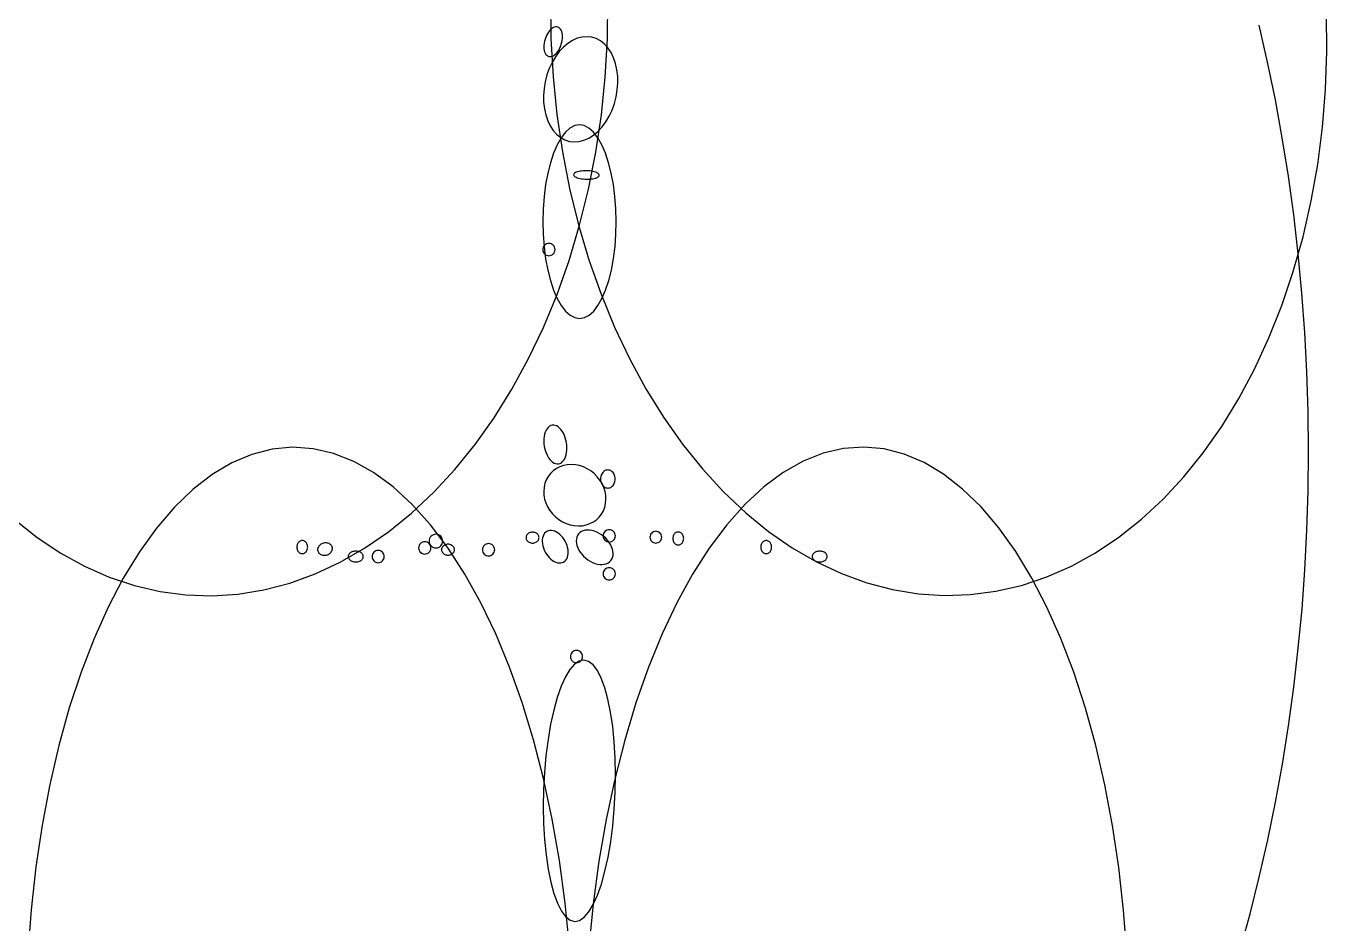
# Model space of a CAD drawing. Extents: x -1 to 217, y -22 to 302.
# Drawn here: x 35.5 to 99.3, y 57.4 to 101.5 of the extents above; entities that cross this region are included whole.
import ezdxf

# ---------------------------------------------------------------- set-up
doc = ezdxf.new("R2010")
doc.units = 0

msp = doc.modelspace()

# ---------------------------------------------------------------- linework, layer by layer
at = {"layer": 'CIRCLES'}
for p, q in [((60.9, 90.697), (60.873, 90.645)), ((60.938, 90.743), (60.9, 90.697)), ((60.983, 90.78), (60.938, 90.743)), ((61.035, 90.808), (60.983, 90.78)), ((61.092, 90.825), (61.035, 90.808)), ((61.151, 90.831), (61.092, 90.825)), ((61.209, 90.825), (61.151, 90.831)), ((61.266, 90.808), (61.209, 90.825)), ((61.318, 90.78), (61.266, 90.808)), ((61.363, 90.743), (61.318, 90.78)), ((61.401, 90.697), (61.363, 90.743)), ((61.428, 90.645), (61.401, 90.697)), ((60.855, 90.589), (60.85, 90.53)), ((60.85, 90.53), (60.855, 90.471)), ((60.873, 90.645), (60.855, 90.589)), ((60.855, 90.471), (60.873, 90.415)), ((60.873, 90.415), (60.9, 90.363)), ((60.9, 90.363), (60.938, 90.317)), ((60.938, 90.317), (60.983, 90.28)), ((60.983, 90.28), (61.035, 90.252)), ((61.035, 90.252), (61.092, 90.235)), ((61.092, 90.235), (61.151, 90.229)), ((61.151, 90.229), (61.209, 90.235)), ((61.209, 90.235), (61.266, 90.252)), ((61.266, 90.252), (61.318, 90.28)), ((61.318, 90.28), (61.363, 90.317)), ((61.363, 90.317), (61.401, 90.363)), ((61.401, 90.363), (61.428, 90.415)), ((61.446, 90.589), (61.428, 90.645)), ((61.428, 90.415), (61.446, 90.471)), ((61.451, 90.53), (61.446, 90.589)), ((61.446, 90.471), (61.451, 90.53)), ((63.864, 76.642), (63.836, 76.59)), ((63.901, 76.688), (63.864, 76.642)), ((63.947, 76.725), (63.901, 76.688)), ((63.999, 76.753), (63.947, 76.725)), ((64.055, 76.77), (63.999, 76.753)), ((64.114, 76.776), (64.055, 76.77)), ((64.173, 76.77), (64.114, 76.776)), ((64.229, 76.753), (64.173, 76.77)), ((64.281, 76.725), (64.229, 76.753)), ((64.327, 76.688), (64.281, 76.725)), ((64.364, 76.642), (64.327, 76.688)), ((64.392, 76.59), (64.364, 76.642)), ((66.24, 76.651), (66.196, 76.615)), ((66.29, 76.678), (66.24, 76.651)), ((66.344, 76.694), (66.29, 76.678)), ((66.4, 76.7), (66.344, 76.694)), ((66.456, 76.694), (66.4, 76.7)), ((66.51, 76.678), (66.456, 76.694)), ((66.56, 76.651), (66.51, 76.678)), ((66.603, 76.615), (66.56, 76.651)), ((54.804, 76.05), (54.777, 75.998)), ((54.842, 76.095), (54.804, 76.05)), ((54.887, 76.133), (54.842, 76.095)), ((54.939, 76.16), (54.887, 76.133)), ((54.996, 76.178), (54.939, 76.16)), ((55.054, 76.183), (54.996, 76.178)), ((55.113, 76.178), (55.054, 76.183)), ((55.17, 76.16), (55.113, 76.178)), ((55.222, 76.133), (55.17, 76.16)), ((55.267, 76.095), (55.222, 76.133)), ((55.305, 76.05), (55.267, 76.095)), ((55.277, 76.286), (55.27, 76.221)), ((55.27, 76.221), (55.277, 76.156)), ((55.296, 76.349), (55.277, 76.286)), ((55.277, 76.156), (55.296, 76.093)), ((55.327, 76.407), (55.296, 76.349)), ((55.296, 76.093), (55.327, 76.035)), ((55.332, 75.998), (55.305, 76.05)), ((55.368, 76.458), (55.327, 76.407)), ((55.327, 76.035), (55.368, 75.985)), ((55.419, 76.499), (55.368, 76.458)), ((55.477, 76.53), (55.419, 76.499)), ((55.54, 76.549), (55.477, 76.53)), ((55.605, 76.556), (55.54, 76.549)), ((55.67, 76.549), (55.605, 76.556)), ((55.733, 76.53), (55.67, 76.549)), ((55.791, 76.499), (55.733, 76.53)), ((55.841, 76.458), (55.791, 76.499)), ((55.883, 76.407), (55.841, 76.458)), ((55.841, 75.985), (55.883, 76.035)), ((55.914, 76.349), (55.883, 76.407)), ((55.883, 76.035), (55.914, 76.093)), ((55.933, 76.286), (55.914, 76.349)), ((55.914, 76.093), (55.933, 76.156)), ((55.94, 76.221), (55.933, 76.286)), ((55.933, 76.156), (55.94, 76.221)), ((57.974, 76.011), (57.937, 75.965)), ((58.02, 76.048), (57.974, 76.011)), ((58.072, 76.076), (58.02, 76.048)), ((58.128, 76.093), (58.072, 76.076)), ((58.187, 76.099), (58.128, 76.093)), ((58.246, 76.093), (58.187, 76.099)), ((58.302, 76.076), (58.246, 76.093)), ((58.354, 76.048), (58.302, 76.076)), ((58.4, 76.011), (58.354, 76.048)), ((58.437, 75.965), (58.4, 76.011)), ((63.819, 76.534), (63.813, 76.475)), ((63.813, 76.475), (63.819, 76.416)), ((63.836, 76.59), (63.819, 76.534)), ((63.819, 76.416), (63.836, 76.36)), ((63.836, 76.36), (63.864, 76.308)), ((63.864, 76.308), (63.901, 76.262)), ((63.901, 76.262), (63.947, 76.225)), ((63.947, 76.225), (63.999, 76.197)), ((63.999, 76.197), (64.055, 76.18)), ((64.055, 76.18), (64.114, 76.174)), ((64.114, 76.174), (64.173, 76.18)), ((64.173, 76.18), (64.229, 76.197)), ((64.229, 76.197), (64.281, 76.225)), ((64.281, 76.225), (64.327, 76.262)), ((64.327, 76.262), (64.364, 76.308)), ((64.364, 76.308), (64.392, 76.36)), ((64.409, 76.534), (64.392, 76.59)), ((64.392, 76.36), (64.409, 76.416)), ((64.415, 76.475), (64.409, 76.534)), ((64.409, 76.416), (64.415, 76.475)), ((66.117, 76.468), (66.112, 76.412)), ((66.112, 76.412), (66.117, 76.355)), ((66.134, 76.522), (66.117, 76.468)), ((66.117, 76.355), (66.134, 76.301)), ((66.16, 76.572), (66.134, 76.522)), ((66.134, 76.301), (66.16, 76.252)), ((66.196, 76.615), (66.16, 76.572)), ((66.16, 76.252), (66.196, 76.208)), ((66.196, 76.208), (66.24, 76.172)), ((66.24, 76.172), (66.29, 76.146)), ((66.29, 76.146), (66.344, 76.129)), ((66.344, 76.129), (66.4, 76.124)), ((66.4, 76.124), (66.456, 76.129)), ((66.456, 76.129), (66.51, 76.146)), ((66.51, 76.146), (66.56, 76.172)), ((66.56, 76.172), (66.603, 76.208)), ((66.639, 76.572), (66.603, 76.615)), ((66.603, 76.208), (66.639, 76.252)), ((66.666, 76.522), (66.639, 76.572)), ((66.639, 76.252), (66.666, 76.301)), ((66.682, 76.468), (66.666, 76.522)), ((66.666, 76.301), (66.682, 76.355)), ((66.688, 76.412), (66.682, 76.468)), ((66.682, 76.355), (66.688, 76.412)), ((52.473, 75.518), (52.468, 75.459)), ((52.468, 75.459), (52.473, 75.4)), ((52.491, 75.574), (52.473, 75.518)), ((52.473, 75.4), (52.491, 75.344)), ((52.518, 75.626), (52.491, 75.574)), ((52.556, 75.672), (52.518, 75.626)), ((52.601, 75.709), (52.556, 75.672)), ((52.653, 75.737), (52.601, 75.709)), ((52.71, 75.754), (52.653, 75.737)), ((52.769, 75.76), (52.71, 75.754)), ((52.827, 75.754), (52.769, 75.76)), ((52.884, 75.737), (52.827, 75.754)), ((52.936, 75.709), (52.884, 75.737)), ((52.981, 75.672), (52.936, 75.709)), ((53.019, 75.626), (52.981, 75.672)), ((53.046, 75.574), (53.019, 75.626)), ((53.064, 75.518), (53.046, 75.574)), ((53.046, 75.344), (53.064, 75.4)), ((53.069, 75.459), (53.064, 75.518)), ((53.064, 75.4), (53.069, 75.459)), ((54.759, 75.941), (54.754, 75.883)), ((54.754, 75.883), (54.759, 75.824)), ((54.777, 75.998), (54.759, 75.941)), ((54.759, 75.824), (54.777, 75.767)), ((54.777, 75.767), (54.804, 75.715)), ((54.804, 75.715), (54.842, 75.67)), ((54.842, 75.67), (54.887, 75.632)), ((54.887, 75.632), (54.939, 75.605)), ((54.939, 75.605), (54.996, 75.587)), ((54.996, 75.587), (55.054, 75.582)), ((55.054, 75.582), (55.113, 75.587)), ((55.113, 75.587), (55.17, 75.605)), ((55.17, 75.605), (55.222, 75.632)), ((55.222, 75.632), (55.267, 75.67)), ((55.267, 75.67), (55.305, 75.715)), ((55.305, 75.715), (55.332, 75.767)), ((55.35, 75.941), (55.332, 75.998)), ((55.332, 75.767), (55.35, 75.824)), ((55.355, 75.883), (55.35, 75.941)), ((55.35, 75.824), (55.355, 75.883)), ((55.368, 75.985), (55.419, 75.943)), ((55.419, 75.943), (55.477, 75.912)), ((55.477, 75.912), (55.54, 75.893)), ((55.54, 75.893), (55.605, 75.886)), ((55.605, 75.886), (55.67, 75.893)), ((55.67, 75.893), (55.733, 75.912)), ((55.733, 75.912), (55.791, 75.943)), ((55.791, 75.943), (55.841, 75.985)), ((57.892, 75.857), (57.886, 75.798)), ((57.886, 75.798), (57.892, 75.739)), ((57.909, 75.913), (57.892, 75.857)), ((57.892, 75.739), (57.909, 75.683)), ((57.937, 75.965), (57.909, 75.913)), ((57.909, 75.683), (57.937, 75.631)), ((57.937, 75.631), (57.974, 75.585)), ((57.974, 75.585), (58.02, 75.548)), ((58.02, 75.548), (58.072, 75.52)), ((58.072, 75.52), (58.128, 75.503)), ((58.128, 75.503), (58.187, 75.497)), ((58.187, 75.497), (58.246, 75.503)), ((58.246, 75.503), (58.302, 75.52)), ((58.302, 75.52), (58.354, 75.548)), ((58.354, 75.548), (58.4, 75.585)), ((58.4, 75.585), (58.437, 75.631)), ((58.465, 75.913), (58.437, 75.965)), ((58.437, 75.631), (58.465, 75.683)), ((58.482, 75.857), (58.465, 75.913)), ((58.465, 75.683), (58.482, 75.739)), ((58.488, 75.798), (58.482, 75.857)), ((58.482, 75.739), (58.488, 75.798)), ((52.491, 75.344), (52.518, 75.292)), ((52.518, 75.292), (52.556, 75.246)), ((52.556, 75.246), (52.601, 75.209)), ((52.601, 75.209), (52.653, 75.181)), ((52.653, 75.181), (52.71, 75.164)), ((52.71, 75.164), (52.769, 75.158)), ((52.769, 75.158), (52.827, 75.164)), ((52.827, 75.164), (52.884, 75.181)), ((52.884, 75.181), (52.936, 75.209)), ((52.936, 75.209), (52.981, 75.246)), ((52.981, 75.246), (53.019, 75.292)), ((53.019, 75.292), (53.046, 75.344)), ((63.836, 74.728), (63.819, 74.671)), ((63.864, 74.78), (63.836, 74.728)), ((63.901, 74.825), (63.864, 74.78)), ((63.947, 74.863), (63.901, 74.825)), ((63.999, 74.89), (63.947, 74.863)), ((64.055, 74.908), (63.999, 74.89)), ((64.114, 74.913), (64.055, 74.908)), ((64.173, 74.908), (64.114, 74.913)), ((64.229, 74.89), (64.173, 74.908)), ((64.281, 74.863), (64.229, 74.89)), ((64.327, 74.825), (64.281, 74.863)), ((64.364, 74.78), (64.327, 74.825)), ((64.392, 74.728), (64.364, 74.78)), ((64.409, 74.671), (64.392, 74.728)), ((63.819, 74.671), (63.813, 74.612)), ((63.813, 74.612), (63.819, 74.554)), ((63.819, 74.554), (63.836, 74.497)), ((63.836, 74.497), (63.864, 74.445)), ((63.864, 74.445), (63.901, 74.4)), ((63.901, 74.4), (63.947, 74.362)), ((63.947, 74.362), (63.999, 74.335)), ((63.999, 74.335), (64.055, 74.317)), ((64.055, 74.317), (64.114, 74.312)), ((64.114, 74.312), (64.173, 74.317)), ((64.173, 74.317), (64.229, 74.335)), ((64.229, 74.335), (64.281, 74.362)), ((64.281, 74.362), (64.327, 74.4)), ((64.327, 74.4), (64.364, 74.445)), ((64.364, 74.445), (64.392, 74.497)), ((64.392, 74.497), (64.409, 74.554)), ((64.415, 74.612), (64.409, 74.671)), ((64.409, 74.554), (64.415, 74.612)), ((62.21, 70.607), (62.204, 70.549)), ((62.204, 70.549), (62.21, 70.49)), ((62.227, 70.664), (62.21, 70.607)), ((62.21, 70.49), (62.227, 70.433)), ((62.255, 70.716), (62.227, 70.664)), ((62.227, 70.433), (62.255, 70.381)), ((62.292, 70.761), (62.255, 70.716)), ((62.255, 70.381), (62.292, 70.336)), ((62.338, 70.799), (62.292, 70.761)), ((62.292, 70.336), (62.338, 70.298)), ((62.39, 70.826), (62.338, 70.799)), ((62.338, 70.298), (62.39, 70.271)), ((62.446, 70.844), (62.39, 70.826)), ((62.39, 70.271), (62.446, 70.253)), ((62.505, 70.849), (62.446, 70.844)), ((62.564, 70.844), (62.505, 70.849)), ((62.62, 70.826), (62.564, 70.844)), ((62.564, 70.253), (62.62, 70.271)), ((62.672, 70.799), (62.62, 70.826)), ((62.62, 70.271), (62.672, 70.298)), ((62.718, 70.761), (62.672, 70.799)), ((62.672, 70.298), (62.718, 70.336)), ((62.755, 70.716), (62.718, 70.761)), ((62.718, 70.336), (62.755, 70.381)), ((62.783, 70.664), (62.755, 70.716)), ((62.755, 70.381), (62.783, 70.433)), ((62.8, 70.607), (62.783, 70.664)), ((62.783, 70.433), (62.8, 70.49)), ((62.806, 70.549), (62.8, 70.607)), ((62.8, 70.49), (62.806, 70.549)), ((62.446, 70.253), (62.505, 70.248)), ((62.505, 70.248), (62.564, 70.253))]:
    msp.add_line(p, q, dxfattribs=at)
at = {"layer": 'ELLIPSES'}
for p, q in [((61.235, 102.756), (61.253, 100.888)), ((64.025, 100.872), (64.044, 102.741)), ((96.434, 99.727), (96.017, 101.552)), ((99.348, 100.254), (99.33, 102.122)), ((60.992, 100.951), (60.96, 100.858)), ((61.031, 101.04), (60.992, 100.951)), ((61.075, 101.125), (61.031, 101.04)), ((61.124, 101.202), (61.075, 101.125)), ((61.177, 101.271), (61.124, 101.202)), ((61.233, 101.332), (61.177, 101.271)), ((61.291, 101.382), (61.233, 101.332)), ((61.351, 101.421), (61.291, 101.382)), ((61.411, 101.448), (61.351, 101.421)), ((61.469, 101.463), (61.411, 101.448)), ((61.526, 101.466), (61.469, 101.463)), ((61.581, 101.456), (61.526, 101.466)), ((61.631, 101.434), (61.581, 101.456)), ((61.677, 101.4), (61.631, 101.434)), ((61.717, 101.354), (61.677, 101.4)), ((61.751, 101.298), (61.717, 101.354)), ((61.779, 101.232), (61.751, 101.298)), ((61.799, 101.158), (61.779, 101.232)), ((61.812, 101.077), (61.799, 101.158)), ((61.817, 100.99), (61.812, 101.077)), ((61.814, 100.898), (61.817, 100.99)), ((62.784, 100.968), (62.545, 100.906)), ((63.021, 100.985), (62.784, 100.968)), ((63.253, 100.959), (63.021, 100.985)), ((63.476, 100.888), (63.253, 100.959)), ((60.906, 100.573), (60.903, 100.482)), ((60.903, 100.482), (60.908, 100.395)), ((60.916, 100.668), (60.906, 100.573)), ((60.908, 100.395), (60.921, 100.313)), ((60.935, 100.763), (60.916, 100.668)), ((60.921, 100.313), (60.942, 100.239)), ((60.96, 100.858), (60.935, 100.763)), ((61.253, 100.888), (61.356, 99.022)), ((61.597, 100.27), (61.646, 100.347)), ((61.646, 100.347), (61.69, 100.431)), ((61.862, 100.473), (61.658, 100.253)), ((61.69, 100.431), (61.728, 100.52)), ((61.728, 100.52), (61.76, 100.613)), ((61.76, 100.613), (61.786, 100.708)), ((61.786, 100.708), (61.804, 100.804)), ((61.804, 100.804), (61.814, 100.898)), ((62.08, 100.657), (61.862, 100.473)), ((62.309, 100.802), (62.08, 100.657)), ((62.545, 100.906), (62.309, 100.802)), ((63.685, 100.775), (63.476, 100.888)), ((63.878, 100.622), (63.685, 100.775)), ((64.051, 100.431), (63.878, 100.622)), ((63.92, 99.005), (64.025, 100.872)), ((64.201, 100.204), (64.051, 100.431)), ((60.942, 100.239), (60.969, 100.173)), ((60.969, 100.173), (61.003, 100.117)), ((61.003, 100.117), (61.044, 100.072)), ((61.044, 100.072), (61.089, 100.038)), ((61.089, 100.038), (61.14, 100.016)), ((61.14, 100.016), (61.194, 100.006)), ((61.308, 99.724), (61.167, 99.423)), ((61.194, 100.006), (61.251, 100.008)), ((61.251, 100.008), (61.31, 100.024)), ((61.472, 100.002), (61.308, 99.724)), ((61.31, 100.024), (61.369, 100.051)), ((61.369, 100.051), (61.429, 100.09)), ((61.429, 100.09), (61.487, 100.14)), ((61.658, 100.253), (61.472, 100.002)), ((61.487, 100.14), (61.543, 100.2)), ((61.543, 100.2), (61.597, 100.27)), ((64.325, 99.947), (64.201, 100.204)), ((64.422, 99.664), (64.325, 99.947)), ((64.489, 99.359), (64.422, 99.664)), ((96.813, 97.88), (96.434, 99.727)), ((99.281, 98.391), (99.348, 100.254)), ((61.052, 99.105), (60.966, 98.774)), ((61.167, 99.423), (61.052, 99.105)), ((61.356, 99.022), (61.543, 97.168)), ((63.73, 97.15), (63.92, 99.005)), ((64.526, 99.038), (64.489, 99.359)), ((64.531, 98.706), (64.526, 99.038)), ((60.91, 98.437), (60.885, 98.1)), ((60.966, 98.774), (60.91, 98.437)), ((64.45, 98.031), (64.506, 98.368)), ((64.506, 98.368), (64.531, 98.706)), ((99.129, 96.542), (99.281, 98.391)), ((60.885, 98.1), (60.89, 97.768)), ((60.89, 97.768), (60.927, 97.447)), ((64.364, 97.701), (64.45, 98.031)), ((97.153, 96.014), (96.813, 97.88)), ((60.927, 97.447), (60.995, 97.142)), ((60.995, 97.142), (61.091, 96.858)), ((61.543, 97.168), (61.815, 95.333)), ((63.456, 95.314), (63.73, 97.15)), ((63.944, 96.803), (64.109, 97.082)), ((64.109, 97.082), (64.249, 97.383)), ((64.249, 97.383), (64.364, 97.701)), ((61.091, 96.858), (61.215, 96.601)), ((61.215, 96.601), (61.365, 96.375)), ((62.184, 96.495), (61.961, 96.295)), ((62.415, 96.617), (62.184, 96.495)), ((62.651, 96.657), (62.415, 96.617)), ((62.886, 96.617), (62.651, 96.657)), ((63.117, 96.496), (62.886, 96.617)), ((63.34, 96.296), (63.117, 96.496)), ((63.554, 96.333), (63.758, 96.552)), ((63.758, 96.552), (63.944, 96.803)), ((98.893, 94.716), (99.129, 96.542)), ((61.365, 96.375), (61.538, 96.184)), ((61.538, 96.184), (61.731, 96.03)), ((61.75, 96.02), (61.554, 95.674)), ((61.731, 96.03), (61.94, 95.917)), ((61.961, 96.295), (61.75, 96.02)), ((61.94, 95.917), (62.163, 95.847)), ((62.163, 95.847), (62.395, 95.82)), ((62.395, 95.82), (62.632, 95.838)), ((62.632, 95.838), (62.871, 95.899)), ((62.871, 95.899), (63.107, 96.004)), ((63.107, 96.004), (63.336, 96.149)), ((63.336, 96.149), (63.554, 96.333)), ((63.552, 96.021), (63.34, 96.296)), ((63.748, 95.676), (63.552, 96.021)), ((97.454, 94.131), (97.153, 96.014)), ((61.378, 95.264), (61.223, 94.797)), ((61.554, 95.674), (61.378, 95.264)), ((61.815, 95.333), (62.169, 93.525)), ((63.099, 93.506), (63.456, 95.314)), ((63.926, 95.266), (63.748, 95.676)), ((64.082, 94.799), (63.926, 95.266)), ((61.223, 94.797), (61.092, 94.28)), ((64.213, 94.282), (64.082, 94.799)), ((98.574, 92.919), (98.893, 94.716)), ((61.092, 94.28), (60.988, 93.722)), ((62.368, 94.234), (62.362, 94.207)), ((62.362, 94.207), (62.367, 94.18)), ((62.367, 94.18), (62.383, 94.154)), ((62.385, 94.26), (62.368, 94.234)), ((62.383, 94.154), (62.409, 94.128)), ((62.412, 94.285), (62.385, 94.26)), ((62.409, 94.128), (62.445, 94.103)), ((62.449, 94.309), (62.412, 94.285)), ((62.445, 94.103), (62.49, 94.08)), ((62.495, 94.33), (62.449, 94.309)), ((62.49, 94.08), (62.544, 94.058)), ((62.55, 94.349), (62.495, 94.33)), ((62.544, 94.058), (62.606, 94.039)), ((62.612, 94.366), (62.55, 94.349)), ((62.606, 94.039), (62.674, 94.023)), ((62.681, 94.379), (62.612, 94.366)), ((62.674, 94.023), (62.748, 94.01)), ((62.755, 94.39), (62.681, 94.379)), ((62.748, 94.01), (62.825, 94)), ((62.833, 94.397), (62.755, 94.39)), ((62.825, 94), (62.906, 93.993)), ((62.914, 94.401), (62.833, 94.397)), ((62.906, 93.993), (62.988, 93.989)), ((62.996, 94.401), (62.914, 94.401)), ((62.988, 93.989), (63.071, 93.99)), ((63.079, 94.397), (62.996, 94.401)), ((63.071, 93.99), (63.151, 93.993)), ((63.159, 94.391), (63.079, 94.397)), ((63.151, 93.993), (63.23, 94)), ((63.237, 94.38), (63.159, 94.391)), ((63.23, 94), (63.304, 94.011)), ((63.311, 94.367), (63.237, 94.38)), ((63.304, 94.011), (63.373, 94.024)), ((63.379, 94.351), (63.311, 94.367)), ((63.373, 94.024), (63.435, 94.041)), ((63.441, 94.332), (63.379, 94.351)), ((63.435, 94.041), (63.49, 94.06)), ((63.495, 94.31), (63.441, 94.332)), ((63.49, 94.06), (63.536, 94.082)), ((63.54, 94.287), (63.495, 94.31)), ((63.536, 94.082), (63.573, 94.105)), ((63.576, 94.262), (63.54, 94.287)), ((63.573, 94.105), (63.6, 94.13)), ((63.602, 94.236), (63.576, 94.262)), ((63.6, 94.13), (63.616, 94.156)), ((63.617, 94.21), (63.602, 94.236)), ((63.616, 94.156), (63.622, 94.183)), ((63.622, 94.183), (63.617, 94.21)), ((64.318, 93.725), (64.213, 94.282)), ((97.715, 92.232), (97.454, 94.131)), ((60.988, 93.722), (60.913, 93.133)), ((62.169, 93.525), (62.603, 91.753)), ((62.66, 91.733), (63.099, 93.506)), ((64.394, 93.136), (64.318, 93.725)), ((60.913, 93.133), (60.868, 92.523)), ((64.44, 92.526), (64.394, 93.136)), ((98.173, 91.161), (98.574, 92.919)), ((60.868, 92.523), (60.853, 91.903)), ((64.456, 91.906), (64.44, 92.526)), ((97.937, 90.32), (97.715, 92.232)), ((60.853, 91.903), (60.869, 91.283)), ((62.143, 90.004), (62.66, 91.733)), ((62.603, 91.753), (63.117, 90.025)), ((64.441, 91.286), (64.456, 91.906)), ((60.869, 91.283), (60.915, 90.673)), ((64.396, 90.676), (64.441, 91.286)), ((97.693, 89.45), (98.173, 91.161)), ((60.915, 90.673), (60.991, 90.084)), ((60.991, 90.084), (61.096, 89.527)), ((64.217, 89.53), (64.321, 90.087)), ((64.321, 90.087), (64.396, 90.676)), ((98.119, 88.397), (97.937, 90.32)), ((61.096, 89.527), (61.227, 89.01)), ((61.548, 88.327), (62.143, 90.004)), ((63.117, 90.025), (63.708, 88.348)), ((64.086, 89.012), (64.217, 89.53)), ((97.134, 87.792), (97.693, 89.45)), ((61.227, 89.01), (61.383, 88.543)), ((63.931, 88.545), (64.086, 89.012)), ((60.88, 86.708), (61.548, 88.327)), ((61.383, 88.543), (61.561, 88.133)), ((63.708, 88.348), (64.372, 86.729)), ((63.755, 88.135), (63.931, 88.545)), ((98.261, 86.465), (98.119, 88.397)), ((61.561, 88.133), (61.757, 87.788)), ((61.757, 87.788), (61.969, 87.513)), ((61.969, 87.513), (62.192, 87.313)), ((63.125, 87.314), (63.348, 87.514)), ((63.348, 87.514), (63.559, 87.789)), ((63.559, 87.789), (63.755, 88.135)), ((96.501, 86.195), (97.134, 87.792)), ((62.192, 87.313), (62.423, 87.192)), ((62.423, 87.192), (62.659, 87.152)), ((62.659, 87.152), (62.894, 87.193)), ((62.894, 87.193), (63.125, 87.314)), ((60.139, 85.155), (60.88, 86.708)), ((64.372, 86.729), (65.108, 85.177)), ((98.363, 84.527), (98.261, 86.465)), ((95.795, 84.667), (96.501, 86.195)), ((59.331, 83.676), (60.139, 85.155)), ((65.108, 85.177), (65.911, 83.698)), ((95.02, 83.214), (95.795, 84.667)), ((98.424, 82.584), (98.363, 84.527)), ((58.458, 82.276), (59.331, 83.676)), ((65.911, 83.698), (66.779, 82.298)), ((94.179, 81.842), (95.02, 83.214)), ((98.445, 80.639), (98.424, 82.584)), ((57.525, 80.962), (58.458, 82.276)), ((61.114, 81.805), (61.059, 81.739)), ((61.175, 81.856), (61.114, 81.805)), ((61.241, 81.891), (61.175, 81.856)), ((61.311, 81.911), (61.241, 81.891)), ((61.384, 81.915), (61.311, 81.911)), ((61.458, 81.902), (61.384, 81.915)), ((61.532, 81.874), (61.458, 81.902)), ((61.605, 81.829), (61.532, 81.874)), ((61.676, 81.77), (61.605, 81.829)), ((61.743, 81.697), (61.676, 81.77)), ((66.779, 82.298), (67.707, 80.984)), ((93.276, 80.558), (94.179, 81.842)), ((60.904, 81.242), (60.901, 81.121)), ((60.901, 81.121), (60.907, 80.997)), ((60.917, 81.359), (60.904, 81.242)), ((60.94, 81.468), (60.917, 81.359)), ((60.971, 81.57), (60.94, 81.468)), ((61.011, 81.66), (60.971, 81.57)), ((61.059, 81.739), (61.011, 81.66)), ((61.806, 81.612), (61.743, 81.697)), ((61.863, 81.515), (61.806, 81.612)), ((61.913, 81.409), (61.863, 81.515)), ((61.955, 81.295), (61.913, 81.409)), ((61.989, 81.176), (61.955, 81.295)), ((62.014, 81.053), (61.989, 81.176)), ((46.565, 80.476), (45.581, 80.061)), ((47.561, 80.731), (46.565, 80.476)), ((48.565, 80.824), (47.561, 80.731)), ((49.571, 80.755), (48.565, 80.824)), ((50.574, 80.524), (49.571, 80.755)), ((51.567, 80.133), (50.574, 80.524)), ((56.535, 79.74), (57.525, 80.962)), ((60.907, 80.997), (60.923, 80.872)), ((60.923, 80.872), (60.948, 80.749)), ((60.948, 80.749), (60.982, 80.63)), ((60.982, 80.63), (61.024, 80.516)), ((61.024, 80.516), (61.074, 80.41)), ((61.997, 80.457), (62.02, 80.566)), ((62.03, 80.928), (62.014, 81.053)), ((62.02, 80.566), (62.033, 80.683)), ((62.036, 80.804), (62.03, 80.928)), ((62.033, 80.683), (62.036, 80.804)), ((67.707, 80.984), (68.692, 79.761)), ((74.613, 80.537), (73.627, 80.145)), ((75.608, 80.769), (74.613, 80.537)), ((76.607, 80.838), (75.608, 80.769)), ((77.604, 80.746), (76.607, 80.838)), ((78.594, 80.491), (77.604, 80.746)), ((79.57, 80.076), (78.594, 80.491)), ((92.315, 79.368), (93.276, 80.558)), ((98.425, 78.695), (98.445, 80.639)), ((45.581, 80.061), (44.617, 79.488)), ((52.545, 79.584), (51.567, 80.133)), ((61.074, 80.41), (61.131, 80.313)), ((61.131, 80.313), (61.194, 80.228)), ((61.194, 80.228), (61.261, 80.155)), ((61.261, 80.155), (61.332, 80.096)), ((61.332, 80.096), (61.405, 80.051)), ((61.405, 80.051), (61.479, 80.023)), ((61.479, 80.023), (61.553, 80.01)), ((61.683, 79.868), (61.515, 79.782)), ((61.553, 80.01), (61.626, 80.014)), ((61.626, 80.014), (61.695, 80.034)), ((61.863, 79.931), (61.683, 79.868)), ((61.695, 80.034), (61.761, 80.07)), ((61.761, 80.07), (61.823, 80.121)), ((61.823, 80.121), (61.877, 80.186)), ((62.054, 79.968), (61.863, 79.931)), ((61.877, 80.186), (61.925, 80.265)), ((61.925, 80.265), (61.966, 80.356)), ((61.966, 80.356), (61.997, 80.457)), ((62.25, 79.98), (62.054, 79.968)), ((62.45, 79.966), (62.25, 79.98)), ((62.649, 79.926), (62.45, 79.966)), ((62.844, 79.861), (62.649, 79.926)), ((63.032, 79.773), (62.844, 79.861)), ((73.627, 80.145), (72.656, 79.594)), ((80.528, 79.502), (79.57, 80.076)), ((44.617, 79.488), (43.676, 78.76)), ((53.503, 78.879), (52.545, 79.584)), ((55.493, 78.615), (56.535, 79.74)), ((61.023, 79.234), (60.955, 79.057)), ((61.114, 79.397), (61.023, 79.234)), ((61.228, 79.545), (61.114, 79.397)), ((61.362, 79.674), (61.228, 79.545)), ((61.515, 79.782), (61.362, 79.674)), ((63.21, 79.663), (63.032, 79.773)), ((63.374, 79.532), (63.21, 79.663)), ((63.522, 79.383), (63.374, 79.532)), ((63.651, 79.218), (63.522, 79.383)), ((63.759, 79.041), (63.651, 79.218)), ((63.691, 79.327), (63.688, 79.269)), ((63.688, 79.269), (63.691, 79.211)), ((63.7, 79.384), (63.691, 79.327)), ((63.691, 79.211), (63.7, 79.154)), ((63.715, 79.439), (63.7, 79.384)), ((63.736, 79.491), (63.715, 79.439)), ((63.762, 79.539), (63.736, 79.491)), ((63.793, 79.583), (63.762, 79.539)), ((63.828, 79.621), (63.793, 79.583)), ((63.867, 79.653), (63.828, 79.621)), ((63.909, 79.679), (63.867, 79.653)), ((63.953, 79.698), (63.909, 79.679)), ((63.999, 79.709), (63.953, 79.698)), ((64.046, 79.713), (63.999, 79.709)), ((64.093, 79.709), (64.046, 79.713)), ((64.139, 79.698), (64.093, 79.709)), ((64.183, 79.679), (64.139, 79.698)), ((64.225, 79.653), (64.183, 79.679)), ((64.264, 79.621), (64.225, 79.653)), ((64.3, 79.583), (64.264, 79.621)), ((64.331, 79.539), (64.3, 79.583)), ((64.357, 79.491), (64.331, 79.539)), ((64.377, 79.439), (64.357, 79.491)), ((64.392, 79.384), (64.377, 79.439)), ((64.402, 79.327), (64.392, 79.384)), ((64.392, 79.154), (64.402, 79.211)), ((64.405, 79.269), (64.402, 79.327)), ((64.402, 79.211), (64.405, 79.269)), ((68.692, 79.761), (69.728, 78.636)), ((72.656, 79.594), (71.705, 78.887)), ((81.462, 78.773), (80.528, 79.502)), ((91.3, 78.277), (92.315, 79.368)), ((43.676, 78.76), (42.765, 77.882)), ((54.436, 78.023), (53.503, 78.879)), ((54.404, 77.592), (55.493, 78.615)), ((60.913, 78.871), (60.896, 78.678)), ((60.896, 78.678), (60.906, 78.481)), ((60.955, 79.057), (60.913, 78.871)), ((63.7, 79.154), (63.715, 79.099)), ((63.715, 79.099), (63.736, 79.047)), ((63.736, 79.047), (63.762, 78.999)), ((63.844, 78.854), (63.759, 79.041)), ((63.762, 78.999), (63.793, 78.955)), ((63.793, 78.955), (63.828, 78.917)), ((63.828, 78.917), (63.867, 78.885)), ((63.905, 78.66), (63.844, 78.854)), ((63.867, 78.885), (63.909, 78.859)), ((63.941, 78.463), (63.905, 78.66)), ((63.909, 78.859), (63.953, 78.841)), ((63.953, 78.841), (63.999, 78.829)), ((63.999, 78.829), (64.046, 78.826)), ((64.046, 78.826), (64.093, 78.829)), ((64.093, 78.829), (64.139, 78.841)), ((64.139, 78.841), (64.183, 78.859)), ((64.183, 78.859), (64.225, 78.885)), ((64.225, 78.885), (64.264, 78.917)), ((64.264, 78.917), (64.3, 78.955)), ((64.3, 78.955), (64.331, 78.999)), ((64.331, 78.999), (64.357, 79.047)), ((64.357, 79.047), (64.377, 79.099)), ((64.377, 79.099), (64.392, 79.154)), ((69.728, 78.636), (70.811, 77.613)), ((71.705, 78.887), (70.779, 78.029)), ((82.368, 77.894), (81.462, 78.773)), ((98.364, 76.752), (98.425, 78.695)), ((55.337, 77.021), (54.436, 78.023)), ((60.906, 78.481), (60.942, 78.284)), ((60.942, 78.284), (61.003, 78.091)), ((61.003, 78.091), (61.088, 77.904)), ((63.891, 77.887), (63.934, 78.073)), ((63.934, 78.073), (63.95, 78.267)), ((63.95, 78.267), (63.941, 78.463)), ((70.779, 78.029), (69.884, 77.024)), ((90.236, 77.29), (91.3, 78.277)), ((34.891, 77.29), (36.004, 76.409)), ((42.765, 77.882), (41.888, 76.858)), ((53.273, 76.677), (54.404, 77.592)), ((61.088, 77.904), (61.196, 77.726)), ((61.196, 77.726), (61.325, 77.562)), ((61.325, 77.562), (61.473, 77.413)), ((61.473, 77.413), (61.637, 77.282)), ((61.637, 77.282), (61.815, 77.171)), ((63.484, 77.271), (63.619, 77.4)), ((63.619, 77.4), (63.733, 77.547)), ((63.733, 77.547), (63.824, 77.711)), ((63.824, 77.711), (63.891, 77.887)), ((70.811, 77.613), (71.937, 76.696)), ((83.239, 76.869), (82.368, 77.894)), ((89.128, 76.41), (90.236, 77.29)), ((41.888, 76.858), (41.05, 75.694)), ((52.104, 75.872), (53.273, 76.677)), ((56.203, 75.877), (55.337, 77.021)), ((60.264, 76.648), (60.224, 76.637)), ((60.305, 76.655), (60.264, 76.648)), ((60.346, 76.657), (60.305, 76.655)), ((60.388, 76.655), (60.346, 76.657)), ((60.429, 76.648), (60.388, 76.655)), ((60.468, 76.637), (60.429, 76.648)), ((60.992, 76.656), (60.94, 76.603)), ((61.052, 76.698), (60.992, 76.656)), ((61.12, 76.726), (61.052, 76.698)), ((61.193, 76.741), (61.12, 76.726)), ((61.271, 76.742), (61.193, 76.741)), ((61.352, 76.73), (61.271, 76.742)), ((61.434, 76.704), (61.352, 76.73)), ((61.518, 76.665), (61.434, 76.704)), ((61.6, 76.614), (61.518, 76.665)), ((61.815, 77.171), (62.003, 77.083)), ((62.003, 77.083), (62.198, 77.019)), ((62.198, 77.019), (62.397, 76.979)), ((62.397, 76.979), (62.597, 76.965)), ((62.597, 76.965), (62.793, 76.977)), ((62.748, 76.687), (62.671, 76.635)), ((62.836, 76.725), (62.748, 76.687)), ((62.793, 76.977), (62.983, 77.014)), ((62.934, 76.75), (62.836, 76.725)), ((63.039, 76.76), (62.934, 76.75)), ((62.983, 77.014), (63.164, 77.076)), ((63.151, 76.755), (63.039, 76.76)), ((63.267, 76.737), (63.151, 76.755)), ((63.164, 77.076), (63.332, 77.162)), ((63.385, 76.704), (63.267, 76.737)), ((63.332, 77.162), (63.484, 77.271)), ((63.503, 76.658), (63.385, 76.704)), ((63.62, 76.599), (63.503, 76.658)), ((67.399, 76.643), (67.367, 76.624)), ((67.432, 76.656), (67.399, 76.643)), ((67.466, 76.664), (67.432, 76.656)), ((67.501, 76.667), (67.466, 76.664)), ((67.535, 76.664), (67.501, 76.667)), ((67.569, 76.656), (67.535, 76.664)), ((67.602, 76.643), (67.569, 76.656)), ((67.634, 76.624), (67.602, 76.643)), ((69.884, 77.024), (69.025, 75.878)), ((71.937, 76.696), (73.099, 75.891)), ((84.071, 75.703), (83.239, 76.869)), ((98.264, 74.814), (98.364, 76.752)), ((36.004, 76.409), (37.156, 75.64)), ((48.786, 76.007), (48.779, 75.966)), ((48.797, 76.047), (48.786, 76.007)), ((48.812, 76.084), (48.797, 76.047)), ((48.832, 76.119), (48.812, 76.084)), ((48.855, 76.15), (48.832, 76.119)), ((48.881, 76.178), (48.855, 76.15)), ((48.91, 76.201), (48.881, 76.178)), ((48.941, 76.219), (48.91, 76.201)), ((48.974, 76.233), (48.941, 76.219)), ((49.008, 76.241), (48.974, 76.233)), ((49.043, 76.244), (49.008, 76.241)), ((49.078, 76.241), (49.043, 76.244)), ((49.112, 76.233), (49.078, 76.241)), ((49.145, 76.219), (49.112, 76.233)), ((49.176, 76.201), (49.145, 76.219)), ((49.205, 76.178), (49.176, 76.201)), ((49.232, 76.15), (49.205, 76.178)), ((49.255, 76.119), (49.232, 76.15)), ((49.274, 76.084), (49.255, 76.119)), ((49.289, 76.047), (49.274, 76.084)), ((49.3, 76.007), (49.289, 76.047)), ((49.307, 75.966), (49.3, 76.007)), ((49.885, 76.005), (49.856, 75.972)), ((49.919, 76.036), (49.885, 76.005)), ((49.956, 76.063), (49.919, 76.036)), ((49.997, 76.086), (49.956, 76.063)), ((50.041, 76.105), (49.997, 76.086)), ((50.087, 76.119), (50.041, 76.105)), ((50.134, 76.128), (50.087, 76.119)), ((50.182, 76.131), (50.134, 76.128)), ((50.229, 76.13), (50.182, 76.131)), ((50.275, 76.123), (50.229, 76.13)), ((50.319, 76.111), (50.275, 76.123)), ((50.36, 76.095), (50.319, 76.111)), ((50.397, 76.074), (50.36, 76.095)), ((50.431, 76.048), (50.397, 76.074)), ((50.46, 76.019), (50.431, 76.048)), ((50.484, 75.986), (50.46, 76.019)), ((56.003, 76.009), (55.972, 75.986)), ((56.038, 76.029), (56.003, 76.009)), ((56.075, 76.044), (56.038, 76.029)), ((56.115, 76.055), (56.075, 76.044)), ((56.156, 76.062), (56.115, 76.055)), ((56.197, 76.064), (56.156, 76.062)), ((56.239, 76.062), (56.197, 76.064)), ((56.28, 76.055), (56.239, 76.062)), ((56.32, 76.044), (56.28, 76.055)), ((56.357, 76.029), (56.32, 76.044)), ((56.392, 76.009), (56.357, 76.029)), ((56.423, 75.986), (56.392, 76.009)), ((60.03, 76.425), (60.027, 76.391)), ((60.027, 76.391), (60.03, 76.356)), ((60.038, 76.459), (60.03, 76.425)), ((60.03, 76.356), (60.038, 76.322)), ((60.052, 76.492), (60.038, 76.459)), ((60.038, 76.322), (60.052, 76.289)), ((60.07, 76.524), (60.052, 76.492)), ((60.052, 76.289), (60.07, 76.257)), ((60.093, 76.553), (60.07, 76.524)), ((60.07, 76.257), (60.093, 76.228)), ((60.121, 76.579), (60.093, 76.553)), ((60.093, 76.228), (60.121, 76.202)), ((60.152, 76.602), (60.121, 76.579)), ((60.121, 76.202), (60.152, 76.179)), ((60.187, 76.621), (60.152, 76.602)), ((60.152, 76.179), (60.187, 76.16)), ((60.224, 76.637), (60.187, 76.621)), ((60.187, 76.16), (60.224, 76.144)), ((60.224, 76.144), (60.264, 76.133)), ((60.264, 76.133), (60.305, 76.126)), ((60.305, 76.126), (60.346, 76.124)), ((60.346, 76.124), (60.388, 76.126)), ((60.388, 76.126), (60.429, 76.133)), ((60.429, 76.133), (60.468, 76.144)), ((60.506, 76.621), (60.468, 76.637)), ((60.468, 76.144), (60.506, 76.16)), ((60.54, 76.602), (60.506, 76.621)), ((60.506, 76.16), (60.54, 76.179)), ((60.572, 76.579), (60.54, 76.602)), ((60.54, 76.179), (60.572, 76.202)), ((60.599, 76.553), (60.572, 76.579)), ((60.572, 76.202), (60.599, 76.228)), ((60.622, 76.524), (60.599, 76.553)), ((60.599, 76.228), (60.622, 76.257)), ((60.641, 76.492), (60.622, 76.524)), ((60.622, 76.257), (60.641, 76.289)), ((60.654, 76.459), (60.641, 76.492)), ((60.641, 76.289), (60.654, 76.322)), ((60.662, 76.425), (60.654, 76.459)), ((60.654, 76.322), (60.662, 76.356)), ((60.665, 76.391), (60.662, 76.425)), ((60.662, 76.356), (60.665, 76.391)), ((60.827, 76.289), (60.825, 76.192)), ((60.825, 76.192), (60.834, 76.091)), ((60.839, 76.38), (60.827, 76.289)), ((60.834, 76.091), (60.853, 75.987)), ((60.863, 76.464), (60.839, 76.38)), ((60.896, 76.539), (60.863, 76.464)), ((60.94, 76.603), (60.896, 76.539)), ((61.68, 76.551), (61.6, 76.614)), ((61.757, 76.478), (61.68, 76.551)), ((61.828, 76.396), (61.757, 76.478)), ((61.893, 76.306), (61.828, 76.396)), ((61.951, 76.21), (61.893, 76.306)), ((62, 76.11), (61.951, 76.21)), ((62.04, 76.006), (62, 76.11)), ((62.07, 75.902), (62.04, 76.006)), ((62.498, 76.318), (62.492, 76.217)), ((62.492, 76.217), (62.501, 76.112)), ((62.519, 76.411), (62.498, 76.318)), ((62.501, 76.112), (62.526, 76.003)), ((62.556, 76.496), (62.519, 76.411)), ((62.607, 76.571), (62.556, 76.496)), ((62.671, 76.635), (62.607, 76.571)), ((63.732, 76.528), (63.62, 76.599)), ((63.839, 76.447), (63.732, 76.528)), ((63.939, 76.357), (63.839, 76.447)), ((64.029, 76.259), (63.939, 76.357)), ((64.108, 76.155), (64.029, 76.259)), ((64.175, 76.048), (64.108, 76.155)), ((64.229, 75.938), (64.175, 76.048)), ((67.236, 76.39), (67.234, 76.348)), ((67.234, 76.348), (67.236, 76.307)), ((67.243, 76.431), (67.236, 76.39)), ((67.236, 76.307), (67.243, 76.266)), ((67.254, 76.47), (67.243, 76.431)), ((67.243, 76.266), (67.254, 76.226)), ((67.27, 76.508), (67.254, 76.47)), ((67.254, 76.226), (67.27, 76.189)), ((67.289, 76.542), (67.27, 76.508)), ((67.27, 76.189), (67.289, 76.154)), ((67.312, 76.574), (67.289, 76.542)), ((67.289, 76.154), (67.312, 76.123)), ((67.338, 76.601), (67.312, 76.574)), ((67.312, 76.123), (67.338, 76.095)), ((67.367, 76.624), (67.338, 76.601)), ((67.338, 76.095), (67.367, 76.072)), ((67.367, 76.072), (67.399, 76.054)), ((67.399, 76.054), (67.432, 76.04)), ((67.432, 76.04), (67.466, 76.032)), ((67.466, 76.032), (67.501, 76.029)), ((67.501, 76.029), (67.535, 76.032)), ((67.535, 76.032), (67.569, 76.04)), ((67.569, 76.04), (67.602, 76.054)), ((67.602, 76.054), (67.634, 76.072)), ((67.663, 76.601), (67.634, 76.624)), ((67.634, 76.072), (67.663, 76.095)), ((67.689, 76.574), (67.663, 76.601)), ((67.663, 76.095), (67.689, 76.123)), ((67.712, 76.542), (67.689, 76.574)), ((67.689, 76.123), (67.712, 76.154)), ((67.731, 76.508), (67.712, 76.542)), ((67.712, 76.154), (67.731, 76.189)), ((67.747, 76.47), (67.731, 76.508)), ((67.731, 76.189), (67.747, 76.226)), ((67.758, 76.431), (67.747, 76.47)), ((67.747, 76.226), (67.758, 76.266)), ((67.765, 76.39), (67.758, 76.431)), ((67.758, 76.266), (67.765, 76.307)), ((67.767, 76.348), (67.765, 76.39)), ((67.765, 76.307), (67.767, 76.348)), ((71.561, 76.007), (71.554, 75.966)), ((71.572, 76.047), (71.561, 76.007)), ((71.588, 76.084), (71.572, 76.047)), ((71.607, 76.119), (71.588, 76.084)), ((71.63, 76.15), (71.607, 76.119)), ((71.656, 76.178), (71.63, 76.15)), ((71.685, 76.201), (71.656, 76.178)), ((71.717, 76.219), (71.685, 76.201)), ((71.75, 76.233), (71.717, 76.219)), ((71.784, 76.241), (71.75, 76.233)), ((71.819, 76.244), (71.784, 76.241)), ((71.853, 76.241), (71.819, 76.244)), ((71.887, 76.233), (71.853, 76.241)), ((71.92, 76.219), (71.887, 76.233)), ((71.952, 76.201), (71.92, 76.219)), ((71.981, 76.178), (71.952, 76.201)), ((72.007, 76.15), (71.981, 76.178)), ((72.03, 76.119), (72.007, 76.15)), ((72.049, 76.084), (72.03, 76.119)), ((72.065, 76.047), (72.049, 76.084)), ((72.076, 76.007), (72.065, 76.047)), ((72.083, 75.966), (72.076, 76.007)), ((87.98, 75.643), (89.128, 76.41)), ((37.156, 75.64), (38.343, 74.986)), ((41.05, 75.694), (40.256, 74.396)), ((48.779, 75.966), (48.777, 75.925)), ((48.777, 75.925), (48.779, 75.883)), ((48.779, 75.883), (48.786, 75.842)), ((48.786, 75.842), (48.797, 75.803)), ((48.797, 75.803), (48.812, 75.765)), ((48.812, 75.765), (48.832, 75.731)), ((48.832, 75.731), (48.855, 75.699)), ((48.855, 75.699), (48.881, 75.672)), ((48.881, 75.672), (48.91, 75.649)), ((48.91, 75.649), (48.941, 75.63)), ((48.941, 75.63), (48.974, 75.617)), ((48.974, 75.617), (49.008, 75.609)), ((49.008, 75.609), (49.043, 75.606)), ((49.043, 75.606), (49.078, 75.609)), ((49.078, 75.609), (49.112, 75.617)), ((49.112, 75.617), (49.145, 75.63)), ((49.145, 75.63), (49.176, 75.649)), ((49.176, 75.649), (49.205, 75.672)), ((49.205, 75.672), (49.232, 75.699)), ((49.232, 75.699), (49.255, 75.731)), ((49.255, 75.731), (49.274, 75.765)), ((49.274, 75.765), (49.289, 75.803)), ((49.289, 75.803), (49.3, 75.842)), ((49.3, 75.842), (49.307, 75.883)), ((49.31, 75.925), (49.307, 75.966)), ((49.307, 75.883), (49.31, 75.925)), ((49.802, 75.858), (49.796, 75.818)), ((49.796, 75.818), (49.796, 75.779)), ((49.796, 75.779), (49.802, 75.74)), ((49.814, 75.897), (49.802, 75.858)), ((49.802, 75.74), (49.815, 75.702)), ((49.832, 75.935), (49.814, 75.897)), ((49.815, 75.702), (49.833, 75.667)), ((49.856, 75.972), (49.832, 75.935)), ((49.833, 75.667), (49.857, 75.635)), ((49.857, 75.635), (49.886, 75.605)), ((49.886, 75.605), (49.919, 75.58)), ((49.919, 75.58), (49.957, 75.559)), ((49.957, 75.559), (49.998, 75.542)), ((49.998, 75.542), (50.042, 75.53)), ((50.042, 75.53), (50.088, 75.524)), ((50.088, 75.524), (50.135, 75.522)), ((50.135, 75.522), (50.183, 75.526)), ((50.183, 75.526), (50.23, 75.535)), ((50.23, 75.535), (50.276, 75.549)), ((50.276, 75.549), (50.32, 75.567)), ((50.32, 75.567), (50.361, 75.59)), ((50.361, 75.59), (50.398, 75.618)), ((50.398, 75.618), (50.432, 75.648)), ((50.432, 75.648), (50.461, 75.682)), ((50.461, 75.682), (50.484, 75.718)), ((50.502, 75.951), (50.484, 75.986)), ((50.484, 75.718), (50.502, 75.756)), ((50.514, 75.914), (50.502, 75.951)), ((50.502, 75.756), (50.515, 75.796)), ((50.521, 75.875), (50.514, 75.914)), ((50.515, 75.796), (50.521, 75.835)), ((50.521, 75.835), (50.521, 75.875)), ((50.903, 75.181), (52.104, 75.872)), ((51.3, 75.494), (51.297, 75.459)), ((51.297, 75.459), (51.3, 75.425)), ((51.309, 75.528), (51.3, 75.494)), ((51.3, 75.425), (51.309, 75.39)), ((51.325, 75.561), (51.309, 75.528)), ((51.309, 75.39), (51.325, 75.358)), ((51.346, 75.592), (51.325, 75.561)), ((51.373, 75.621), (51.346, 75.592)), ((51.405, 75.647), (51.373, 75.621)), ((51.442, 75.67), (51.405, 75.647)), ((51.482, 75.689), (51.442, 75.67)), ((51.526, 75.705), (51.482, 75.689)), ((51.572, 75.716), (51.526, 75.705)), ((51.619, 75.722), (51.572, 75.716)), ((51.668, 75.725), (51.619, 75.722)), ((51.716, 75.722), (51.668, 75.725)), ((51.764, 75.716), (51.716, 75.722)), ((51.81, 75.705), (51.764, 75.716)), ((51.853, 75.689), (51.81, 75.705)), ((51.894, 75.67), (51.853, 75.689)), ((51.93, 75.647), (51.894, 75.67)), ((51.962, 75.621), (51.93, 75.647)), ((51.989, 75.592), (51.962, 75.621)), ((52.011, 75.561), (51.989, 75.592)), ((52.026, 75.528), (52.011, 75.561)), ((52.011, 75.358), (52.026, 75.39)), ((52.036, 75.494), (52.026, 75.528)), ((52.026, 75.39), (52.036, 75.425)), ((52.039, 75.459), (52.036, 75.494)), ((52.036, 75.425), (52.039, 75.459)), ((55.881, 75.833), (55.879, 75.798)), ((55.879, 75.798), (55.881, 75.763)), ((55.89, 75.867), (55.881, 75.833)), ((55.881, 75.763), (55.89, 75.729)), ((55.903, 75.9), (55.89, 75.867)), ((55.89, 75.729), (55.903, 75.696)), ((55.921, 75.931), (55.903, 75.9)), ((55.903, 75.696), (55.921, 75.665)), ((55.945, 75.96), (55.921, 75.931)), ((55.921, 75.665), (55.945, 75.636)), ((55.972, 75.986), (55.945, 75.96)), ((55.945, 75.636), (55.972, 75.609)), ((55.972, 75.609), (56.003, 75.586)), ((56.003, 75.586), (56.038, 75.567)), ((56.038, 75.567), (56.075, 75.552)), ((56.075, 75.552), (56.115, 75.541)), ((56.115, 75.541), (56.156, 75.534)), ((56.156, 75.534), (56.197, 75.531)), ((56.197, 75.531), (56.239, 75.534)), ((57.027, 74.599), (56.203, 75.877)), ((56.239, 75.534), (56.28, 75.541)), ((56.28, 75.541), (56.32, 75.552)), ((56.32, 75.552), (56.357, 75.567)), ((56.357, 75.567), (56.392, 75.586)), ((56.392, 75.586), (56.423, 75.609)), ((56.45, 75.96), (56.423, 75.986)), ((56.423, 75.609), (56.45, 75.636)), ((56.474, 75.931), (56.45, 75.96)), ((56.45, 75.636), (56.474, 75.665)), ((56.492, 75.9), (56.474, 75.931)), ((56.474, 75.665), (56.492, 75.696)), ((56.505, 75.867), (56.492, 75.9)), ((56.492, 75.696), (56.505, 75.729)), ((56.514, 75.833), (56.505, 75.867)), ((56.505, 75.729), (56.514, 75.763)), ((56.516, 75.798), (56.514, 75.833)), ((56.514, 75.763), (56.516, 75.798)), ((60.853, 75.987), (60.884, 75.883)), ((60.884, 75.883), (60.924, 75.779)), ((60.924, 75.779), (60.973, 75.679)), ((60.973, 75.679), (61.031, 75.583)), ((61.031, 75.583), (61.096, 75.493)), ((61.096, 75.493), (61.167, 75.411)), ((61.167, 75.411), (61.243, 75.338)), ((62.027, 75.35), (62.061, 75.425)), ((62.061, 75.425), (62.084, 75.509)), ((62.09, 75.798), (62.07, 75.902)), ((62.084, 75.509), (62.097, 75.6)), ((62.099, 75.697), (62.09, 75.798)), ((62.097, 75.6), (62.099, 75.697)), ((62.526, 76.003), (62.566, 75.892)), ((62.566, 75.892), (62.619, 75.782)), ((62.619, 75.782), (62.687, 75.675)), ((62.687, 75.675), (62.766, 75.571)), ((62.766, 75.571), (62.856, 75.473)), ((62.856, 75.473), (62.955, 75.383)), ((62.955, 75.383), (63.062, 75.302)), ((64.269, 75.827), (64.229, 75.938)), ((64.239, 75.334), (64.275, 75.419)), ((64.293, 75.718), (64.269, 75.827)), ((64.275, 75.419), (64.297, 75.512)), ((64.303, 75.613), (64.293, 75.718)), ((64.297, 75.512), (64.303, 75.613)), ((69.025, 75.878), (68.207, 74.597)), ((71.554, 75.966), (71.552, 75.925)), ((71.552, 75.925), (71.554, 75.883)), ((71.554, 75.883), (71.561, 75.842)), ((71.561, 75.842), (71.572, 75.803)), ((71.572, 75.803), (71.588, 75.765)), ((71.588, 75.765), (71.607, 75.731)), ((71.607, 75.731), (71.63, 75.699)), ((71.63, 75.699), (71.656, 75.672)), ((71.656, 75.672), (71.685, 75.649)), ((71.685, 75.649), (71.717, 75.63)), ((71.717, 75.63), (71.75, 75.617)), ((71.75, 75.617), (71.784, 75.609)), ((71.784, 75.609), (71.819, 75.606)), ((71.819, 75.606), (71.853, 75.609)), ((71.853, 75.609), (71.887, 75.617)), ((71.887, 75.617), (71.92, 75.63)), ((71.92, 75.63), (71.952, 75.649)), ((71.952, 75.649), (71.981, 75.672)), ((71.981, 75.672), (72.007, 75.699)), ((72.007, 75.699), (72.03, 75.731)), ((72.03, 75.731), (72.049, 75.765)), ((72.049, 75.765), (72.065, 75.803)), ((72.065, 75.803), (72.076, 75.842)), ((72.076, 75.842), (72.083, 75.883)), ((72.085, 75.925), (72.083, 75.966)), ((72.083, 75.883), (72.085, 75.925)), ((73.099, 75.891), (74.295, 75.2)), ((74.075, 75.494), (74.072, 75.459)), ((74.072, 75.459), (74.075, 75.425)), ((74.085, 75.528), (74.075, 75.494)), ((74.075, 75.425), (74.085, 75.39)), ((74.1, 75.561), (74.085, 75.528)), ((74.085, 75.39), (74.1, 75.358)), ((74.122, 75.592), (74.1, 75.561)), ((74.149, 75.621), (74.122, 75.592)), ((74.181, 75.647), (74.149, 75.621)), ((74.217, 75.67), (74.181, 75.647)), ((74.258, 75.689), (74.217, 75.67)), ((74.301, 75.705), (74.258, 75.689)), ((74.347, 75.716), (74.301, 75.705)), ((74.395, 75.722), (74.347, 75.716)), ((74.443, 75.725), (74.395, 75.722)), ((74.492, 75.722), (74.443, 75.725)), ((74.539, 75.716), (74.492, 75.722)), ((74.585, 75.705), (74.539, 75.716)), ((74.629, 75.689), (74.585, 75.705)), ((74.669, 75.67), (74.629, 75.689)), ((74.706, 75.647), (74.669, 75.67)), ((74.738, 75.621), (74.706, 75.647)), ((74.765, 75.592), (74.738, 75.621)), ((74.786, 75.561), (74.765, 75.592)), ((74.802, 75.528), (74.786, 75.561)), ((74.786, 75.358), (74.802, 75.39)), ((74.811, 75.494), (74.802, 75.528)), ((74.802, 75.39), (74.811, 75.425)), ((74.814, 75.459), (74.811, 75.494)), ((74.811, 75.425), (74.814, 75.459)), ((84.86, 74.403), (84.071, 75.703)), ((86.798, 74.992), (87.98, 75.643)), ((38.343, 74.986), (39.559, 74.451)), ((49.675, 74.608), (50.903, 75.181)), ((51.325, 75.358), (51.346, 75.326)), ((51.346, 75.326), (51.373, 75.297)), ((51.373, 75.297), (51.405, 75.271)), ((51.405, 75.271), (51.442, 75.248)), ((51.442, 75.248), (51.482, 75.229)), ((51.482, 75.229), (51.526, 75.214)), ((51.526, 75.214), (51.572, 75.203)), ((51.572, 75.203), (51.619, 75.196)), ((51.619, 75.196), (51.668, 75.194)), ((51.668, 75.194), (51.716, 75.196)), ((51.716, 75.196), (51.764, 75.203)), ((51.764, 75.203), (51.81, 75.214)), ((51.81, 75.214), (51.853, 75.229)), ((51.853, 75.229), (51.894, 75.248)), ((51.894, 75.248), (51.93, 75.271)), ((51.93, 75.271), (51.962, 75.297)), ((51.962, 75.297), (51.989, 75.326)), ((51.989, 75.326), (52.011, 75.358)), ((61.243, 75.338), (61.323, 75.275)), ((61.323, 75.275), (61.406, 75.224)), ((61.406, 75.224), (61.489, 75.185)), ((61.489, 75.185), (61.572, 75.159)), ((61.572, 75.159), (61.653, 75.147)), ((61.653, 75.147), (61.731, 75.148)), ((61.731, 75.148), (61.804, 75.163)), ((61.804, 75.163), (61.871, 75.191)), ((61.871, 75.191), (61.932, 75.232)), ((61.932, 75.232), (61.984, 75.286)), ((61.984, 75.286), (62.027, 75.35)), ((63.062, 75.302), (63.175, 75.231)), ((63.175, 75.231), (63.292, 75.172)), ((63.292, 75.172), (63.41, 75.126)), ((63.41, 75.126), (63.528, 75.093)), ((63.528, 75.093), (63.644, 75.075)), ((63.644, 75.075), (63.755, 75.07)), ((63.755, 75.07), (63.861, 75.08)), ((63.861, 75.08), (63.959, 75.105)), ((63.959, 75.105), (64.046, 75.143)), ((64.046, 75.143), (64.123, 75.195)), ((64.123, 75.195), (64.188, 75.259)), ((64.188, 75.259), (64.239, 75.334)), ((74.1, 75.358), (74.122, 75.326)), ((74.122, 75.326), (74.149, 75.297)), ((74.149, 75.297), (74.181, 75.271)), ((74.181, 75.271), (74.217, 75.248)), ((74.217, 75.248), (74.258, 75.229)), ((74.258, 75.229), (74.301, 75.214)), ((74.295, 75.2), (75.516, 74.626)), ((74.301, 75.214), (74.347, 75.203)), ((74.347, 75.203), (74.395, 75.196)), ((74.395, 75.196), (74.443, 75.194)), ((74.443, 75.194), (74.492, 75.196)), ((74.492, 75.196), (74.539, 75.203)), ((74.539, 75.203), (74.585, 75.214)), ((74.585, 75.214), (74.629, 75.229)), ((74.629, 75.229), (74.669, 75.248)), ((74.669, 75.248), (74.706, 75.271)), ((74.706, 75.271), (74.738, 75.297)), ((74.738, 75.297), (74.765, 75.326)), ((74.765, 75.326), (74.786, 75.358)), ((85.587, 74.458), (86.798, 74.992)), ((98.123, 72.882), (98.264, 74.814)), ((40.256, 74.396), (39.511, 72.973)), ((39.559, 74.451), (40.799, 74.037)), ((47.161, 73.825), (48.426, 74.156)), ((48.426, 74.156), (49.675, 74.608)), ((57.807, 73.194), (57.027, 74.599)), ((68.207, 74.597), (67.433, 73.189)), ((75.516, 74.626), (76.759, 74.172)), ((76.759, 74.172), (78.018, 73.84)), ((84.352, 74.046), (85.587, 74.458)), ((85.6, 72.977), (84.86, 74.403)), ((40.799, 74.037), (42.058, 73.746)), ((42.058, 73.746), (43.329, 73.579)), ((43.329, 73.579), (44.607, 73.536)), ((44.607, 73.536), (45.886, 73.618)), ((45.886, 73.618), (47.161, 73.825)), ((78.018, 73.84), (79.288, 73.632)), ((79.288, 73.632), (80.561, 73.549)), ((80.561, 73.549), (81.833, 73.59)), ((81.833, 73.59), (83.099, 73.756)), ((83.099, 73.756), (84.352, 74.046)), ((39.511, 72.973), (38.818, 71.431)), ((58.537, 71.67), (57.807, 73.194)), ((67.433, 73.189), (66.709, 71.661)), ((86.288, 71.433), (85.6, 72.977)), ((97.941, 70.959), (98.123, 72.882)), ((59.213, 70.034), (58.537, 71.67)), ((66.709, 71.661), (66.039, 70.022)), ((38.818, 71.431), (38.182, 69.78)), ((86.921, 69.779), (86.288, 71.433)), ((97.72, 69.047), (97.941, 70.959)), ((62.641, 70.332), (62.409, 70.176)), ((62.872, 70.379), (62.641, 70.332)), ((63.1, 70.316), (62.872, 70.379)), ((63.32, 70.144), (63.1, 70.316)), ((38.182, 69.78), (37.606, 68.028)), ((59.831, 68.296), (59.213, 70.034)), ((62.182, 69.914), (61.963, 69.55)), ((62.409, 70.176), (62.182, 69.914)), ((63.528, 69.867), (63.32, 70.144)), ((63.721, 69.488), (63.528, 69.867)), ((66.039, 70.022), (65.425, 68.28)), ((87.493, 68.024), (86.921, 69.779)), ((61.755, 69.091), (61.562, 68.544)), ((61.963, 69.55), (61.755, 69.091)), ((63.896, 69.015), (63.721, 69.488)), ((64.049, 68.456), (63.896, 69.015)), ((97.459, 67.148), (97.72, 69.047)), ((61.562, 68.544), (61.388, 67.918)), ((64.179, 67.819), (64.049, 68.456)), ((37.606, 68.028), (37.093, 66.185)), ((60.388, 66.467), (59.831, 68.296)), ((61.388, 67.918), (61.236, 67.225)), ((64.282, 67.117), (64.179, 67.819)), ((65.425, 68.28), (64.873, 66.447)), ((88.003, 66.178), (87.493, 68.024)), ((61.236, 67.225), (61.107, 66.476)), ((64.357, 66.36), (64.282, 67.117)), ((97.159, 65.264), (97.459, 67.148)), ((60.881, 64.556), (60.388, 66.467)), ((61.107, 66.476), (61.005, 65.683)), ((64.873, 66.447), (64.384, 64.532)), ((37.093, 66.185), (36.646, 64.262)), ((64.403, 65.563), (64.357, 66.36)), ((88.448, 64.252), (88.003, 66.178)), ((61.005, 65.683), (60.931, 64.862)), ((64.418, 64.738), (64.403, 65.563)), ((96.82, 63.398), (97.159, 65.264)), ((61.308, 62.573), (60.881, 64.556)), ((60.931, 64.862), (60.886, 64.025)), ((64.384, 64.532), (63.961, 62.545)), ((64.404, 63.9), (64.418, 64.738)), ((36.646, 64.262), (36.268, 62.27)), ((60.886, 64.025), (60.872, 63.187)), ((64.359, 63.063), (64.404, 63.9)), ((88.824, 62.256), (88.448, 64.252)), ((96.442, 61.551), (96.82, 63.398)), ((60.872, 63.187), (60.888, 62.362)), ((64.285, 62.242), (64.359, 63.063)), ((36.268, 62.27), (35.961, 60.219)), ((60.888, 62.362), (60.933, 61.565)), ((61.665, 60.53), (61.308, 62.573)), ((63.961, 62.545), (63.607, 60.498)), ((64.183, 61.45), (64.285, 62.242)), ((89.13, 60.201), (88.824, 62.256)), ((60.933, 61.565), (61.008, 60.808)), ((64.055, 60.7), (64.183, 61.45)), ((96.025, 59.725), (96.442, 61.551)), ((61.008, 60.808), (61.112, 60.106)), ((63.902, 60.007), (64.055, 60.7)), ((35.961, 60.219), (35.726, 58.122)), ((61.112, 60.106), (61.241, 59.47)), ((61.95, 58.439), (61.665, 60.53)), ((63.607, 60.498), (63.324, 58.403)), ((89.364, 58.1), (89.13, 60.201)), ((61.241, 59.47), (61.394, 58.91)), ((63.728, 59.381), (63.902, 60.007)), ((95.571, 57.924), (96.025, 59.725)), ((61.394, 58.91), (61.569, 58.437)), ((63.328, 58.375), (63.536, 58.834)), ((63.536, 58.834), (63.728, 59.381)), ((35.726, 58.122), (35.565, 55.989)), ((61.569, 58.437), (61.762, 58.058)), ((62.163, 56.311), (61.95, 58.439)), ((63.108, 58.011), (63.328, 58.375)), ((63.324, 58.403), (63.114, 56.27)), ((61.762, 58.058), (61.97, 57.781)), ((61.97, 57.781), (62.19, 57.609)), ((62.19, 57.609), (62.418, 57.546)), ((62.418, 57.546), (62.649, 57.593)), ((62.649, 57.593), (62.881, 57.749)), ((62.881, 57.749), (63.108, 58.011)), ((89.525, 55.963), (89.364, 58.1)), ((95.08, 56.147), (95.571, 57.924))]:
    msp.add_line(p, q, dxfattribs=at)

doc.saveas('drawing.dxf')
